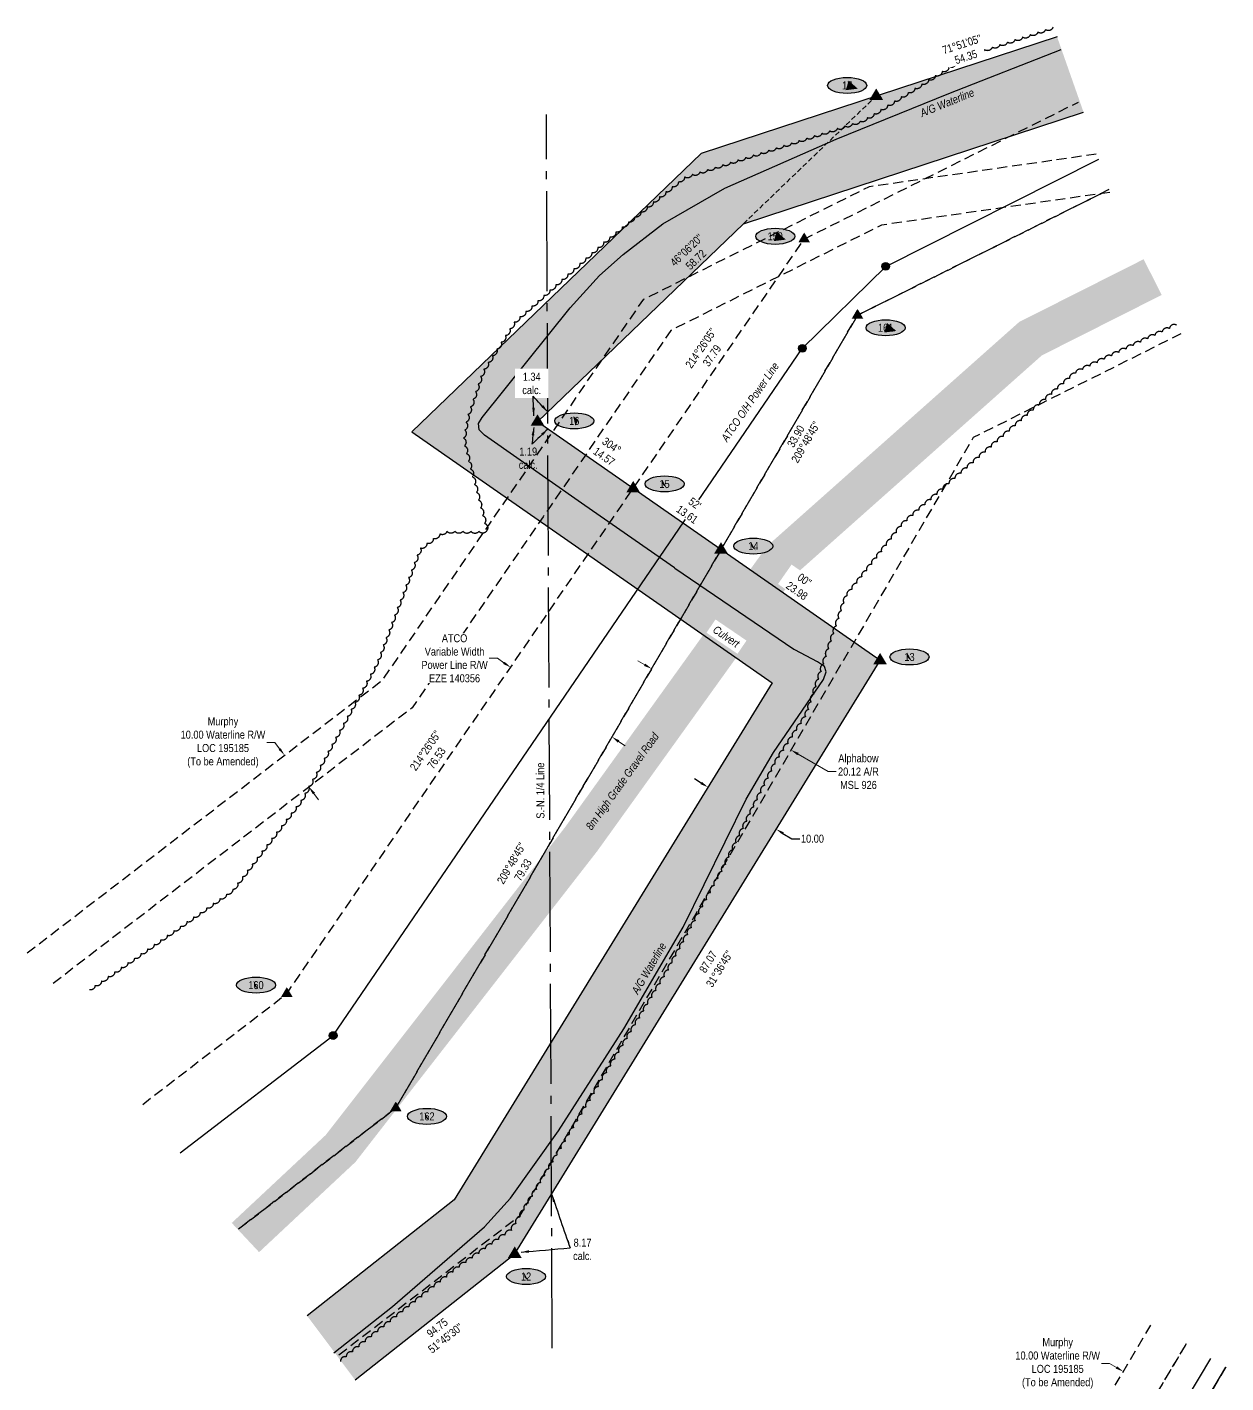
# Model space of a CAD drawing. Extents: x 519217 to 529401, y 6048073 to 6055420.
# Drawn here: x 519217 to 520714, y 6049827 to 6051520 of the extents above; entities that cross this region are included whole.
import ezdxf
from ezdxf.enums import TextEntityAlignment as Align

# ---------------------------------------------------------------- set-up
doc = ezdxf.new("R2010")
doc.units = 0
doc.header["$LTSCALE"] = 5
doc.header["$PDSIZE"] = 0.5
for name, pattern in [('0', [1, 1, 0]), ('foc-ACCESSROAD', [3.75, 2.5, -1.25]), ('foc-FLOWLINE', [3.75, 2.5, -1.25]), ('foc-QUARTERLINE', [33, 25, -3, 2, -3]), ('foc-TIELINE', [1.875, 1.25, -0.625]), ('POWERLINE5', [7.8, 2.4, -0.6, 0.6, -0.6, 0.6, -0.6, 2.4])]:
    doc.linetypes.add(name, pattern=pattern)
doc.layers.get('Defpoints').update_dxf_attribs({"color": 9})
for name, color, linetype, lineweight in [('AS-GENERAL', 48, 'Continuous', 18), ('C-RW-T', 13, 'Continuous', 9), ('F-EZE-T', 190, 'Continuous', 9), ('F-WS-T', 190, 'Continuous', 9), ('T-TEXT', 48, 'Continuous', 18)]:
    doc.layers.add(name, color=color, linetype=linetype, lineweight=lineweight)
for name, color, linetype in [('AS-PIPE-AG', 44, 'Continuous'), ('AS-PIPE-UG-T', 44, 'Continuous'), ('AS-POWER', 104, 'foc-POWER'), ('AS-POWER-EXISTING', 72, 'POWERLINE5'), ('AS-POWER-T', 104, 'Continuous'), ('AS-ROADS', 254, 'Continuous'), ('C-AR', 13, 'foc-ACCESSROAD'), ('C-RW', 13, 'Continuous'), ('F-EZE', 190, 'foc-FLOWLINE'), ('F-WS', 190, 'foc-ACCESSROAD'), ('L-BD', 7, 'Continuous'), ('L-BD1', 253, 'Continuous'), ('L-MON', 1, 'Continuous'), ('L-SECQ', 8, 'foc-QUARTERLINE'), ('L-TIE', 7, 'foc-TIELINE'), ('P-ELEVATION', 7, 'Continuous'), ('P-PROPOSED', 10, 'Continuous'), ('P-PROPOSED-H', 21, 'Continuous'), ('P-STATION', 7, 'Continuous'), ('P-TXT', 4, 'Continuous'), ('T-BUSH', 110, '0')]:
    doc.layers.add(name, color=color, linetype=linetype)
doc.styles.add('80', font='ARIALN.TTF', dxfattribs={"height": 10})
doc.styles.add('80CG', font='ARIALN.TTF', dxfattribs={"height": 10})
doc.styles.add('80L', font='ARIALN.TTF', dxfattribs={"height": 10})
doc.styles.add('foc-LtypeFont', font='ARIALN.TTF', dxfattribs={"height": 7.35})
doc.linetypes.add('foc-POWER', pattern='A,6,-1,["P",foc-LtypeFont,S=0.2,R=0,X=-0.625,Y=-0.75],-1.24,4', length=12.24)
doc.dimstyles.new('Compass 5 000', dxfattribs={"dimscale": 5, "dimtxt": 9, "dimasz": 2, "dimexe": 0.2, "dimexo": 0.0625, "dimgap": 0.5, "dimtad": 0, "dimtih": 1, "dimtoh": 1, "dimzin": 0, "dimdsep": 46, "dimtxsty": '80CG', "dimcen": 0.1, "dimse1": 1, "dimse2": 1, "dimclrd": 256, "dimclrt": 256, "dimaunit": 1, "dimadec": 4, "dimazin": 0, "dimtfac": 0.06, "dimtofl": 0, "dimtmove": 0, "dimatfit": 1, "dimfxl": 0.2, "dimtolj": 1, "dimtzin": 0, "dimlwd": -1, "dimarcsym": 0})

# ---------------------------------------------------------------- blocks, each defined once
blk = doc.blocks.new('POWERPOLE')
h = blk.add_hatch(color=255)
edge = h.paths.add_edge_path()
edge.add_arc((0, 0), 0.96, 0, 360)
at = {"linetype": 'Continuous'}
for p, q in [((0.68, -0.68), (-0.68, 0.68)), ((-0.68, -0.68), (0.68, 0.68))]:
    blk.add_line(p, q, dxfattribs=at)
blk.add_circle((0, 0), 0.96, dxfattribs=at)
blk = doc.blocks.new('*U594')
at = {"layer": 'P-ELEVATION'}
h = blk.add_hatch(color=111, dxfattribs=at)
h.dxf.hatch_style = 1
edge = h.paths.add_edge_path()
edge.add_ellipse((0, 0), major_axis=(-24.4, 0), ratio=0.410256, start_angle=0, end_angle=360)
at = {"layer": 'P-ELEVATION', "color": 7, "flags": 128}
blk.add_lwpolyline([(0, 0, 12.5, 0, 0), (-2, -1.1, 0, 0, 0)], format="xyseb", dxfattribs=at)
at = {"layer": 'P-ELEVATION', "color": 7}
blk.add_ellipse((0, 0), major_axis=(-24.4, 0), ratio=0.410256, dxfattribs=at)
at = {"layer": 'P-ELEVATION', "style": '80'}
blk.add_attdef('ELEVATION', text='', height=10, dxfattribs=at).set_placement((0, 0), align=Align.MIDDLE_CENTER)
blk = doc.blocks.new('*U690')
at = {"layer": 'P-ELEVATION'}
h = blk.add_hatch(color=111, dxfattribs=at)
h.dxf.hatch_style = 1
edge = h.paths.add_edge_path()
edge.add_ellipse((0, 0), major_axis=(-24.4, 0), ratio=0.410256, start_angle=0, end_angle=360)
at = {"layer": 'P-ELEVATION', "color": 7, "flags": 128}
blk.add_lwpolyline([(0, 0, 12.5, 0, 0), (13.3, -4.1, 0, 0, 0)], format="xyseb", dxfattribs=at)
at = {"layer": 'P-ELEVATION', "color": 7}
blk.add_ellipse((0, 0), major_axis=(-24.4, 0), ratio=0.410256, dxfattribs=at)
at = {"layer": 'P-ELEVATION', "style": '80'}
blk.add_attdef('ELEVATION', text='', height=10, dxfattribs=at).set_placement((0, 0), align=Align.MIDDLE_CENTER)
blk = doc.blocks.new('*U691')
at = {"layer": 'P-ELEVATION'}
h = blk.add_hatch(color=111, dxfattribs=at)
h.dxf.hatch_style = 1
edge = h.paths.add_edge_path()
edge.add_ellipse((0, 0), major_axis=(-24.4, 0), ratio=0.410256, start_angle=0, end_angle=360)
at = {"layer": 'P-ELEVATION', "color": 7, "flags": 128}
blk.add_lwpolyline([(0, 0, 12.5, 0, 0), (5.3, 1.2, 0, 0, 0)], format="xyseb", dxfattribs=at)
at = {"layer": 'P-ELEVATION', "color": 7}
blk.add_ellipse((0, 0), major_axis=(-24.4, 0), ratio=0.410256, dxfattribs=at)
at = {"layer": 'P-ELEVATION', "style": '80'}
blk.add_attdef('ELEVATION', text='', height=10, dxfattribs=at).set_placement((0, 0), align=Align.MIDDLE_CENTER)
blk = doc.blocks.new('TRIA')
blk.add_hatch(color=255).paths.add_polyline_path([(-0.04, 1.52), (-1.47, -0.87), (1.39, -0.87)])
blk = doc.blocks.new('Hybrid_EC')
at = {"color": 251}
for points in [[(-1.3, -0.74), (0, 1.42), (1.3, -0.74)], [(0.47, -0.26), (0, 0.53), (-0.47, -0.26)]]:
    blk.add_lwpolyline(points, close=True, dxfattribs=at)
at = {"layer": 'Defpoints'}
blk.add_circle((0, 0), 0.05, dxfattribs=at)
at = {"xscale": 1.2, "yscale": 1.2, "zscale": 1.2}
blk.add_blockref('TRIA', (0.05, 0.06), dxfattribs=at)
blk = doc.blocks.new('Hybrid_Point')
h = blk.add_hatch(color=4)
h.dxf.hatch_style = 1
h.paths.add_polyline_path([(-0.29, -0.15), (0, 0.33), (0.29, -0.15)])
at = {"color": 4}
for points in [[(-1.08, -0.6), (0, 1.2), (1.08, -0.6)], [(-0.29, -0.15), (0, 0.33), (0.29, -0.15)]]:
    blk.add_lwpolyline(points, close=True, dxfattribs=at)
blk.add_blockref('TRIA', (0.04, 0.07))
blk = doc.blocks.new('*D692')
at = {"layer": 'Defpoints', "color": 0, "transparency": 16777216}
for p in [(519820.3, 6050719.6), (519820.6, 6050720.1), (519946.9, 6050632.8)]:
    blk.add_point(p, dxfattribs=at)
at = {"layer": 'F-EZE-T', "transparency": 16777216}
for p, q in [((519804.1, 6050731.4), (519794.1, 6050731.4)), ((519812.3, 6050725.8), (519804.1, 6050731.4)), ((519955.5, 6050627.6), (519963.7, 6050622))]:
    blk.add_line(p, q, dxfattribs=at)
for points in [[(519813.3, 6050727.1), (519811.4, 6050724.4), (519820.6, 6050720.1)], [(519956.4, 6050629), (519954.6, 6050626.2), (519947.2, 6050633.3)]]:
    blk.add_solid(points, dxfattribs=at)
at = {"layer": 'F-EZE-T', "transparency": 16777216, "insert": (519750.7, 6050731.4), "char_height": 10, "attachment_point": 5, "style": '80CG', "bg_fill": 3, "box_fill_scale": 1.1, "bg_fill_color": 256, "bg_fill_true_color": 13158600, "bg_fill_transparency": 0}
blk.add_mtext('\\A1;ATCO\\PVariable Width \\PPower Line R/W\\PEZE 140356', dxfattribs=at)
blk = doc.blocks.new('*D693')
at = {"layer": 'Defpoints', "color": 0, "transparency": 16777216}
for p in [(519996.9, 6050718.7), (520170.9, 6050616.9), (520171.1, 6050617.2)]:
    blk.add_point(p, dxfattribs=at)
at = {"layer": 'F-WS-T', "transparency": 16777216}
for p, q in [((519988.1, 6050723.4), (519979.5, 6050728.4)), ((520179.6, 6050611.8), (520217.3, 6050589.9)), ((520217.3, 6050589.9), (520227.3, 6050589.9))]:
    blk.add_line(p, q, dxfattribs=at)
for points in [[(519988.9, 6050724.8), (519987.3, 6050721.9), (519996.7, 6050718.4)], [(520180.4, 6050613.3), (520178.7, 6050610.4), (520170.9, 6050616.9)]]:
    blk.add_solid(points, dxfattribs=at)
at = {"layer": 'F-WS-T', "transparency": 16777216, "insert": (520255, 6050589.9), "char_height": 10, "attachment_point": 5, "style": '80CG'}
blk.add_mtext('\\A1;Alphabow\\P20.12 A/R\\PMSL 926', dxfattribs=at)
blk = doc.blocks.new('*D694')
at = {"layer": 'Defpoints', "color": 0, "transparency": 16777216}
for p in [(520066.8, 6050569.8), (520151.9, 6050517.4), (520152.3, 6050518)]:
    blk.add_point(p, dxfattribs=at)
at = {"layer": 'P-TXT', "transparency": 16777216}
for p, q in [((520058.7, 6050575.7), (520050.2, 6050580.9)), ((520160.8, 6050512.8), (520171.7, 6050506.1)), ((520171.7, 6050506.1), (520181.7, 6050506.1))]:
    blk.add_line(p, q, dxfattribs=at)
for points in [[(520059.6, 6050577.1), (520057.8, 6050574.2), (520067.2, 6050570.4)], [(520161.7, 6050514.2), (520160, 6050511.4), (520152.3, 6050518)]]:
    blk.add_solid(points, dxfattribs=at)
at = {"layer": 'P-TXT', "transparency": 16777216, "insert": (520197.6, 6050506.1), "char_height": 10, "attachment_point": 5, "style": '80CG'}
blk.add_mtext('\\A1;10.00', dxfattribs=at)
blk = doc.blocks.new('*D743')
at = {"layer": 'C-RW-T', "transparency": 16777216}
for p, q in [((520568.5, 6049850.9), (520558.5, 6049850.9)), ((520577.1, 6049845.8), (520568.5, 6049850.9)), ((520637.3, 6049810.1), (520645.9, 6049805))]:
    blk.add_line(p, q, dxfattribs=at)
for points in [[(520578, 6049847.3), (520576.3, 6049844.4), (520585.7, 6049840.7)], [(520638.2, 6049811.6), (520636.5, 6049808.7), (520628.7, 6049815.2)]]:
    blk.add_solid(points, dxfattribs=at)
at = {"layer": 'Defpoints', "color": 0, "transparency": 16777216}
for p in [(520585.7, 6049840.7), (520588.6, 6049845.7), (520631.7, 6049820.2)]:
    blk.add_point(p, dxfattribs=at)
at = {"layer": 'C-RW-T', "transparency": 16777216, "insert": (520503.8, 6049850.9), "char_height": 10, "attachment_point": 5, "style": '80CG'}
blk.add_mtext('\\A1;Murphy\\P10.00 Waterline R/W\\PLOC 195185 \\P(To be Amended)', dxfattribs=at)
blk = doc.blocks.new('*D758')
at = {"layer": 'C-RW-T', "transparency": 16777216}
for p, q in [((519526.2, 6050626.2), (519516.2, 6050626.2)), ((519532.3, 6050618.3), (519526.2, 6050626.2)), ((519574.9, 6050562.8), (519581, 6050554.8))]:
    blk.add_line(p, q, dxfattribs=at)
for points in [[(519533.6, 6050619.3), (519531, 6050617.3), (519538.4, 6050610.3)], [(519576.3, 6050563.8), (519573.6, 6050561.7), (519568.9, 6050570.7)]]:
    blk.add_solid(points, dxfattribs=at)
at = {"layer": 'Defpoints', "color": 0, "transparency": 16777216}
for p in [(519538.4, 6050610.3), (519514.6, 6050592.1), (519545.1, 6050552.4)]:
    blk.add_point(p, dxfattribs=at)
at = {"layer": 'C-RW-T', "transparency": 16777216, "insert": (519461.5, 6050626.2), "char_height": 10, "attachment_point": 5, "style": '80CG'}
blk.add_mtext('\\A1;Murphy\\P10.00 Waterline R/W\\PLOC 195185 \\P(To be Amended)', dxfattribs=at)

msp = doc.modelspace()

# ---------------------------------------------------------------- hatches: boundary and pattern name
at = {"layer": 'P-PROPOSED-H'}
h = msp.add_hatch(color=256, dxfattribs=at)
h.dxf.hatch_style = 1
h.paths.add_polyline_path([(519626.422, 6049830.412), (519825.828, 6049987.566), (520281.999, 6050728.704), (519854.253, 6051026.73), (520111.399, 6051274.134), (520536.115, 6051413.354), (520502.997, 6051507.679), (520058.561, 6051361.996), (519697.209, 6051014.332), (520147.386, 6050700.678), (519750.017, 6050055.076), (519566.479, 6049910.428)])

# ---------------------------------------------------------------- linework, layer by layer
at = {"layer": 'AS-GENERAL', "const_width": 9.995, "flags": 128}
msp.add_lwpolyline([(520025.922, 6050843.641), (520174.172, 6050742.631)], dxfattribs=at)
at = {"layer": 'AS-PIPE-AG', "flags": 128}
msp.add_lwpolyline([(519599.993, 6049864.153), (519673.262, 6049921.791), (519787.922, 6050021.321), (519820.622, 6050057.151), (519880.332, 6050141.151), (519962.202, 6050268.861), (520036.232, 6050395.791), (520114.982, 6050555.401), (520148.972, 6050613.731), (520211.492, 6050705.101), (520214.692, 6050714.691), (520212.482, 6050721.161), (520203.692, 6050726.851), (520175.382, 6050742.161), (520174.172, 6050742.631), (520025.922, 6050843.641), (520025.142, 6050844.301), (519913.452, 6050922.451), (519788.022, 6051009.941), (519781.342, 6051016.621), (519780.612, 6051024.561), (519785.122, 6051032.251), (519895.232, 6051169.311), (519931.862, 6051209.471), (519961.112, 6051235.891), (520010.692, 6051273.801), (520088.042, 6051318.561), (520227.152, 6051379.561), (520367.872, 6051436.641), (520508.246, 6051491.666)], dxfattribs=at)
at = {"layer": 'AS-POWER', "flags": 128}
for points in [[(519407.955, 6050113.794), (519599.102, 6050260.361), (520184.942, 6051118.371), (520289.022, 6051220.851), (520555.289, 6051354.862)], [(520203.603, 6048409.224), (520308.453, 6048693.249), (520441.053, 6049123.889), (520576.388, 6049515.414), (520593.768, 6049620.609), (520605.303, 6049706.449), (520695.062, 6049857.149)]]:
    msp.add_lwpolyline(points, dxfattribs=at)
at = {"layer": 'AS-ROADS', "const_width": 50, "flags": 128}
msp.add_lwpolyline([(519489.528, 6050008.068), (519608.342, 6050119.221), (519909.152, 6050506.091), (520159.602, 6050854.701), (520469.862, 6051130.561), (520622.383, 6051207.47)], dxfattribs=at)
at = {"layer": 'C-AR', "flags": 128}
for points in [[(519216.954, 6050363.419), (519660.959, 6050704.516), (519860.831, 6050996.062), (519986.822, 6051179.838), (520268.718, 6051320.72), (520552.604, 6051361.478)], [(520568.951, 6051313.299), (520283.838, 6051272.363), (520020.755, 6051140.888), (519861.253, 6050908.226), (519697.722, 6050669.692), (519247.421, 6050323.76)], [(520400.2, 6049735.807), (520523.773, 6049736.289), (520621.376, 6049900.852)], [(520664.391, 6049875.34), (520582.054, 6049736.517), (520571.047, 6049717.957), (520552.324, 6049686.388), (520400.394, 6049685.797)]]:
    msp.add_lwpolyline(points, dxfattribs=at)
at = {"layer": 'C-RW', "flags": 128}
msp.add_lwpolyline([(520400.394, 6049685.795), (520565.05, 6049686.434), (520619.302, 6049686.646), (520713.815, 6049846.026)], dxfattribs=at)
at = {"layer": 'F-EZE', "flags": 128}
for points in [[(519361.306, 6050174.401), (519541.22, 6050312.615), (519868.283, 6050789.683), (520187.287, 6051255.008), (520529.725, 6051426.141)], [(520567.805, 6051316.679), (520253.824, 6051159.763), (519869.674, 6050500.165), (519677.255, 6050169.758), (519481.091, 6050018.773)], [(520713.815, 6049846.026), (520626.172, 6049698.23), (520614.742, 6049636.57), (520592.815, 6049636.483), (520559.181, 6049636.351), (520556.569, 6049636.343), (520565.234, 6049686.338), (520571.047, 6049717.957), (520664.391, 6049875.34)]]:
    msp.add_lwpolyline(points, dxfattribs=at)
at = {"layer": 'F-WS', "flags": 128}
for points in [[(519481.091, 6050018.773), (519677.255, 6050169.758), (519869.674, 6050500.165), (520253.824, 6051159.763), (520567.805, 6051316.679)], [(520657.751, 6051136.702), (520398.228, 6051007.034), (519871.585, 6050103.043), (519831.904, 6050034.924), (519603.679, 6049859.269)]]:
    msp.add_lwpolyline(points, dxfattribs=at)
at = {"layer": 'L-SECQ', "flags": 128}
msp.add_lwpolyline([(519872.708, 6049869.849), (519865.301, 6051410.577)], dxfattribs=at)
at = {"layer": 'L-TIE'}
msp.add_line((520111.399, 6051274.134), (520277.184, 6051433.645), dxfattribs=at)
at = {"layer": 'P-PROPOSED', "flags": 128}
for points in [[(520502.997, 6051507.679), (520058.561, 6051361.996), (520058.561, 6051361.996), (519697.209, 6051014.332), (520147.386, 6050700.678), (519750.017, 6050055.076), (519566.479, 6049910.428)], [(519626.422, 6049830.412), (519825.828, 6049987.566), (520281.999, 6050728.704), (519854.253, 6051026.73), (520111.399, 6051274.134), (520111.399, 6051274.134), (520536.115, 6051413.354)]]:
    msp.add_lwpolyline(points, dxfattribs=at)
at = {"layer": 'T-BUSH', "flags": 128}
for points in [[(520497.979, 6051519.67, -0.52056705), (520488.488, 6051516.536, -0.52056705), (520478.998, 6051513.402, -0.52056705), (520469.507, 6051510.268, -0.52056705), (520460.016, 6051507.134, -0.52056705), (520450.525, 6051504, -0.52056705), (520441.034, 6051500.867, -0.52056705), (520431.543, 6051497.733, -0.52056705), (520422.052, 6051494.599, -0.52056705), (520412.562, 6051491.465, -0.52056705), (520403.071, 6051488.331, -0.52056705), (520393.58, 6051485.197, -0.52056705), (520385.024, 6051480.061, -0.52056705), (520376.528, 6051474.796, -0.52056705), (520368.032, 6051469.531, -0.52056705), (520359.536, 6051464.267, -0.52056705), (520351.041, 6051459.002, -0.52056705), (520342.545, 6051453.737, -0.52056705), (520334.049, 6051448.472, -0.52056705), (520325.553, 6051443.207, -0.52056705), (520317.057, 6051437.942, -0.52056705), (520308.561, 6051432.678, -0.52056705), (520300.066, 6051427.413, -0.52056705), (520291.57, 6051422.148, -0.52056705), (520283.074, 6051416.883, -0.52056705), (520274.578, 6051411.618, -0.52056705), (520266.082, 6051406.353, -0.52056705), (520257.084, 6051402.182, -0.52056705), (520247.557, 6051399.158, -0.52056705), (520238.031, 6051396.134, -0.52056705), (520228.504, 6051393.111, -0.52056705), (520218.978, 6051390.087, -0.52056705), (520209.451, 6051387.063, -0.52056705), (520199.925, 6051384.04, -0.52056705), (520190.398, 6051381.016, -0.52056705), (520180.871, 6051377.992, -0.52056705), (520171.345, 6051374.969, -0.52056705), (520161.818, 6051371.945, -0.52056705), (520152.292, 6051368.921, -0.52056705), (520142.765, 6051365.898, -0.52056705), (520133.239, 6051362.874, -0.52056705), (520123.712, 6051359.85, -0.52056705), (520114.186, 6051356.827, -0.52056705), (520104.659, 6051353.803, -0.52056705), (520095.133, 6051350.779, -0.52056705), (520085.606, 6051347.756, -0.52056705), (520076.079, 6051344.732, -0.52056705), (520066.553, 6051341.708, -0.52056705), (520057.026, 6051338.685, -0.52056705), (520047.5, 6051335.661, -0.52056705), (520037.973, 6051332.637, -0.52056705), (520030.113, 6051326.509, -0.52056705), (520022.326, 6051320.243, -0.52056705), (520014.538, 6051313.977, -0.52056705), (520006.751, 6051307.712, -0.52056705), (519998.964, 6051301.446, -0.52056705), (519991.177, 6051295.18, -0.52056705), (519983.39, 6051288.915, -0.52056705), (519975.603, 6051282.649, -0.52056705), (519967.816, 6051276.383, -0.52056705), (519960.029, 6051270.118, -0.52056705), (519952.242, 6051263.852, -0.52056705), (519944.455, 6051257.586, -0.52056705), (519936.864, 6051251.088, -0.52056705), (519929.396, 6051244.446, -0.52056705), (519921.928, 6051237.803, -0.52056705), (519914.46, 6051231.16, -0.52056705), (519906.992, 6051224.518, -0.52056705), (519899.524, 6051217.875, -0.52056705), (519892.055, 6051211.232, -0.52056705), (519884.587, 6051204.59, -0.52056705), (519877.119, 6051197.947, -0.52056705), (519869.651, 6051191.304, -0.52056705), (519862.183, 6051184.661, -0.52056705), (519854.715, 6051178.019, -0.52056705), (519847.247, 6051171.376, -0.52056705), (519839.779, 6051164.733, -0.52056705), (519832.311, 6051158.091, -0.52056705), (519825.017, 6051151.299, -0.52056705), (519819.616, 6051142.889, -0.52056705), (519814.214, 6051134.48, -0.52056705), (519808.813, 6051126.07, -0.52056705), (519803.412, 6051117.66, -0.52056705), (519798.011, 6051109.25, -0.52056705), (519792.609, 6051100.841, -0.52056705), (519787.208, 6051092.431, -0.52056705), (519783.221, 6051083.344, -0.52056705), (519780.053, 6051073.864, -0.52056705), (519776.885, 6051064.385, -0.52056705), (519773.717, 6051054.905, -0.52056705), (519770.548, 6051045.426, -0.52056705), (519767.38, 6051035.946, -0.52056705), (519765.108, 6051026.245, -0.52056705), (519763.481, 6051016.383, -0.52056705), (519761.855, 6051006.521, -0.52056705), (519762.983, 6050996.785, -0.52056705), (519765.496, 6050987.111, -0.52056705), (519768.008, 6050977.437, -0.52056705), (519770.521, 6050967.763, -0.52056705), (519773.034, 6050958.089, -0.52056705), (519775.547, 6050948.416, -0.52056705), (519778.06, 6050938.742, -0.52056705), (519780.572, 6050929.068, -0.52056705), (519783.085, 6050919.394, -0.52056705), (519785.598, 6050909.72, -0.52056705), (519788.111, 6050900.046, -0.52056705), (519790.624, 6050890.372, -0.52056705), (519781.12, 6050890.025, -0.52056705), (519771.125, 6050890.058, -0.52056705), (519761.13, 6050890.092, -0.52056705), (519751.135, 6050890.125, -0.52056705), (519741.141, 6050890.158, -0.52056705), (519732.254, 6050886.815, -0.52056705), (519724.221, 6050880.867, -0.52056705), (519716.189, 6050874.919, -0.52056705), (519708.157, 6050868.971, -0.52056705), (519703.849, 6050860.21, -0.52056705), (519700.326, 6050850.857, -0.52056705), (519696.804, 6050841.503, -0.52056705), (519693.281, 6050832.15, -0.52056705), (519689.759, 6050822.796, -0.52056705), (519686.236, 6050813.443, -0.52056705), (519682.714, 6050804.089, -0.52056705), (519679.191, 6050794.736, -0.52056705), (519675.668, 6050785.382, -0.52056705), (519672.146, 6050776.028, -0.52056705), (519668.623, 6050766.675, -0.52056705), (519665.101, 6050757.321, -0.52056705), (519661.578, 6050747.968, -0.52056705), (519658.056, 6050738.614, -0.52056705), (519654.533, 6050729.261, -0.52056705), (519650.397, 6050720.19, -0.52056705), (519645.574, 6050711.435, -0.52056705), (519640.752, 6050702.681, -0.52056705), (519635.929, 6050693.927, -0.52056705), (519631.106, 6050685.172, -0.52056705), (519626.283, 6050676.418, -0.52056705), (519621.46, 6050667.664, -0.52056705), (519616.638, 6050658.909, -0.52056705), (519611.815, 6050650.155, -0.52056705), (519606.992, 6050641.401, -0.52056705), (519602.169, 6050632.647, -0.52056705), (519597.346, 6050623.892, -0.52056705), (519592.523, 6050615.138, -0.52056705), (519587.701, 6050606.384, -0.52056705), (519582.878, 6050597.629, -0.52056705), (519578.055, 6050588.875, -0.52056705), (519573.232, 6050580.121, -0.52056705), (519568.409, 6050571.366, -0.52056705), (519563.587, 6050562.612, -0.52056705), (519558.701, 6050553.898, -0.52056705), (519552.628, 6050545.96, -0.52056705), (519546.555, 6050538.022, -0.52056705), (519540.481, 6050530.084, -0.52056705), (519534.408, 6050522.146, -0.52056705), (519528.334, 6050514.209, -0.52056705), (519522.261, 6050506.271, -0.52056705), (519516.188, 6050498.333, -0.52056705), (519510.114, 6050490.395, -0.52056705), (519504.041, 6050482.457, -0.52056705), (519497.967, 6050474.519, -0.52056705), (519491.894, 6050466.581, -0.52056705), (519485.821, 6050458.643, -0.52056705), (519479.747, 6050450.705, -0.52056705), (519473.674, 6050442.767, -0.52056705), (519465.814, 6050436.698, -0.52056705), (519457.607, 6050430.993, -0.52056705), (519449.401, 6050425.288, -0.52056705), (519441.194, 6050419.583, -0.52056705), (519432.987, 6050413.878, -0.52056705), (519424.781, 6050408.173, -0.52056705), (519416.574, 6050402.468, -0.52056705), (519408.367, 6050396.763, -0.52056705), (519400.161, 6050391.058, -0.52056705), (519391.954, 6050385.353, -0.52056705), (519383.747, 6050379.648, -0.52056705), (519375.54, 6050373.943, -0.52056705), (519367.334, 6050368.238, -0.52056705), (519359.127, 6050362.533, -0.52056705), (519350.92, 6050356.828, -0.52056705), (519342.714, 6050351.123, -0.52056705), (519334.507, 6050345.418, -0.52056705), (519326.3, 6050339.713, -0.52056705), (519318.093, 6050334.008, -0.52056705), (519309.887, 6050328.303, -0.52056705), (519301.68, 6050322.598, -0.52056705), (519294.711, 6050317.753, -0.52056705)], [(520652.287, 6051147.482, 0.52056705), (520643.246, 6051143.219, 0.52056705), (520634.206, 6051138.957, 0.52056705), (520625.166, 6051134.694, 0.52056705), (520616.125, 6051130.431, 0.52056705), (520607.085, 6051126.169, 0.52056705), (520598.045, 6051121.906, 0.52056705), (520589.004, 6051117.644, 0.52056705), (520579.964, 6051113.381, 0.52056705), (520570.923, 6051109.118, 0.52056705), (520561.883, 6051104.856, 0.52056705), (520552.843, 6051100.593, 0.52056705), (520543.802, 6051096.331, 0.52056705), (520534.762, 6051092.068, 0.52056705), (520526.043, 6051087.315, 0.52056705), (520518.517, 6051080.737, 0.52056705), (520510.992, 6051074.16, 0.52056705), (520503.466, 6051067.583, 0.52056705), (520495.94, 6051061.005, 0.52056705), (520488.415, 6051054.428, 0.52056705), (520480.889, 6051047.85, 0.52056705), (520473.363, 6051041.273, 0.52056705), (520465.838, 6051034.696, 0.52056705), (520458.312, 6051028.118, 0.52056705), (520450.786, 6051021.541, 0.52056705), (520443.261, 6051014.963, 0.52056705), (520435.735, 6051008.386, 0.52056705), (520428.209, 6051001.809, 0.52056705), (520420.684, 6050995.231, 0.52056705), (520413.158, 6050988.654, 0.52056705), (520405.633, 6050982.076, 0.52056705), (520398.107, 6050975.499, 0.52056705), (520390.581, 6050968.921, 0.52056705), (520383.056, 6050962.344, 0.52056705), (520375.53, 6050955.767, 0.52056705), (520368.004, 6050949.189, 0.52056705), (520360.479, 6050942.612, 0.52056705), (520352.953, 6050936.034, 0.52056705), (520345.427, 6050929.457, 0.52056705), (520337.902, 6050922.88, 0.52056705), (520330.376, 6050916.302, 0.52056705), (520322.85, 6050909.725, 0.52056705), (520315.325, 6050903.147, 0.52056705), (520308.377, 6050896.023, 0.52056705), (520302.225, 6050888.146, 0.52056705), (520296.073, 6050880.269, 0.52056705), (520289.921, 6050872.392, 0.52056705), (520283.769, 6050864.514, 0.52056705), (520277.617, 6050856.637, 0.52056705), (520271.465, 6050848.76, 0.52056705), (520265.313, 6050840.883, 0.52056705), (520259.161, 6050833.005, 0.52056705), (520253.01, 6050825.128, 0.52056705), (520246.858, 6050817.251, 0.52056705), (520240.706, 6050809.373, 0.52056705), (520236.976, 6050800.197, 0.52056705), (520233.816, 6050790.715, 0.52056705), (520230.657, 6050781.232, 0.52056705), (520227.497, 6050771.75, 0.52056705), (520224.337, 6050762.268, 0.52056705), (520221.178, 6050752.785, 0.52056705), (520218.018, 6050743.303, 0.52056705), (520214.858, 6050733.821, 0.52056705), (520211.698, 6050724.339, 0.52056705), (520208.539, 6050714.856, 0.52056705), (520205.379, 6050705.374, 0.52056705), (520202.219, 6050695.892, 0.52056705), (520199.06, 6050686.409, 0.52056705), (520195.9, 6050676.927, 0.52056705), (520192.74, 6050667.445, 0.52056705), (520188.982, 6050658.253, 0.52056705), (520183.497, 6050649.897, 0.52056705), (520178.011, 6050641.542, 0.52056705), (520172.526, 6050633.187, 0.52056705), (520167.04, 6050624.832, 0.52056705), (520161.555, 6050616.477, 0.52056705), (520156.07, 6050608.122, 0.52056705), (520151.07, 6050599.488, 0.52056705), (520146.636, 6050590.531, 0.52056705), (520142.203, 6050581.573, 0.52056705), (520137.769, 6050572.615, 0.52056705), (520133.335, 6050563.658, 0.52056705), (520128.902, 6050554.7, 0.52056705), (520124.468, 6050545.742, 0.52056705), (520120.034, 6050536.785, 0.52056705), (520115.6, 6050527.827, 0.52056705), (520111.167, 6050518.869, 0.52056705), (520106.733, 6050509.912, 0.52056705), (520102.299, 6050500.954, 0.52056705), (520097.866, 6050491.996, 0.52056705), (520093.432, 6050483.039, 0.52056705), (520088.998, 6050474.081, 0.52056705), (520084.467, 6050465.174, 0.52056705), (520079.697, 6050456.391, 0.52056705), (520074.927, 6050447.607, 0.52056705), (520070.158, 6050438.824, 0.52056705), (520065.388, 6050430.04, 0.52056705), (520060.619, 6050421.257, 0.52056705), (520055.849, 6050412.474, 0.52056705), (520051.079, 6050403.69, 0.52056705), (520046.31, 6050394.907, 0.52056705), (520041.54, 6050386.123, 0.52056705), (520036.771, 6050377.34, 0.52056705), (520032.001, 6050368.557, 0.52056705), (520027.231, 6050359.773, 0.52056705), (520022.462, 6050350.99, 0.52056705), (520017.692, 6050342.206, 0.52056705), (520012.568, 6050333.625, 0.52056705), (520007.42, 6050325.058, 0.52056705), (520002.272, 6050316.492, 0.52056705), (519997.123, 6050307.925, 0.52056705), (519991.975, 6050299.358, 0.52056705), (519986.827, 6050290.791, 0.52056705), (519981.678, 6050282.224, 0.52056705), (519976.53, 6050273.657, 0.52056705), (519971.382, 6050265.09, 0.52056705), (519966.233, 6050256.523, 0.52056705), (519961.085, 6050247.956, 0.52056705), (519955.937, 6050239.389, 0.52056705), (519950.788, 6050230.822, 0.52056705), (519945.64, 6050222.255, 0.52056705), (519940.492, 6050213.688, 0.52056705), (519935.343, 6050205.121, 0.52056705), (519930.195, 6050196.554, 0.52056705), (519925.047, 6050187.988, 0.52056705), (519919.899, 6050179.421, 0.52056705), (519914.75, 6050170.854, 0.52056705), (519909.602, 6050162.287, 0.52056705), (519904.454, 6050153.72, 0.52056705), (519899.305, 6050145.153, 0.52056705), (519894.157, 6050136.586, 0.52056705), (519889.009, 6050128.019, 0.52056705), (519883.86, 6050119.452, 0.52056705), (519878.712, 6050110.885, 0.52056705), (519873.564, 6050102.318, 0.52056705), (519868.415, 6050093.751, 0.52056705), (519863.267, 6050085.184, 0.52056705), (519858.119, 6050076.617, 0.52056705), (519852.97, 6050068.05, 0.52056705), (519847.822, 6050059.483, 0.52056705), (519842.674, 6050050.917, 0.52056705), (519837.525, 6050042.35, 0.52056705), (519832.377, 6050033.783, 0.52056705), (519827.229, 6050025.216, 0.52056705), (519821.736, 6050016.969, 0.52056705), (519813.564, 6050011.215, 0.52056705), (519805.392, 6050005.46, 0.52056705), (519797.22, 6049999.706, 0.52056705), (519789.047, 6049993.952, 0.52056705), (519780.875, 6049988.197, 0.52056705), (519772.703, 6049982.443, 0.52056705), (519764.531, 6049976.689, 0.52056705), (519756.358, 6049970.934, 0.52056705), (519748.382, 6049964.918, 0.52056705), (519740.563, 6049958.693, 0.52056705), (519732.744, 6049952.467, 0.52056705), (519724.925, 6049946.241, 0.52056705), (519717.106, 6049940.016, 0.52056705), (519709.286, 6049933.79, 0.52056705), (519701.467, 6049927.565, 0.52056705), (519693.648, 6049921.339, 0.52056705), (519685.829, 6049915.114, 0.52056705), (519678.009, 6049908.888, 0.52056705), (519670.19, 6049902.663, 0.52056705), (519662.371, 6049896.437, 0.52056705), (519654.552, 6049890.212, 0.52056705), (519646.733, 6049883.986, 0.52056705), (519638.913, 6049877.761, 0.52056705), (519631.094, 6049871.535, 0.52056705), (519623.275, 6049865.309, 0.52056705), (519615.456, 6049859.084, 0.52056705), (519608.321, 6049853.404, 0.52056705)]]:
    msp.add_lwpolyline(points, format="xyb", dxfattribs=at)

# ---------------------------------------------------------------- block references
at = {"layer": 'AS-POWER-EXISTING', "xscale": 4.99743859999997, "yscale": 4.99743859999997, "zscale": 4.99743859999997}
for p in [(520289.022, 6051220.851), (520184.942, 6051118.371), (519599.102, 6050260.361)]:
    msp.add_blockref('POWERPOLE', p, dxfattribs=at)
at = {"layer": 'L-MON', "xscale": 4.99743859999997, "yscale": 4.99743859999997, "zscale": 4.99743859999997}
for name, p in [('Hybrid_EC', (520277.184, 6051433.645)), ('Hybrid_Point', (520187.287, 6051255.008)), ('Hybrid_Point', (520253.824, 6051159.763)), ('Hybrid_EC', (519854.253, 6051026.73)), ('Hybrid_EC', (519973.725, 6050943.49)), ('Hybrid_EC', (520083.373, 6050867.094)), ('Hybrid_EC', (520281.999, 6050728.704)), ('Hybrid_Point', (519541.22, 6050312.615)), ('Hybrid_Point', (519677.255, 6050169.758)), ('Hybrid_EC', (519825.828, 6049987.566))]:
    msp.add_blockref(name, p, dxfattribs=at)
at = {"layer": 'P-STATION', "xscale": 0.99948772, "yscale": 0.99948772, "zscale": 0.99948772}
for name, p, values in [('*U690', (520240.956, 6051446.859), {'ELEVATION': '17'}), ('*U690', (520151.065, 6051258.398), {'ELEVATION': '159'}), ('*U690', (520288.966, 6051144.25), {'ELEVATION': '161'}), ('*U691', (519900.154, 6051027.89), {'ELEVATION': '16'}), ('*U594', (520123.745, 6050871.528), {'ELEVATION': '14'}), ('*U594', (520318.787, 6050733.077), {'ELEVATION': '13'}), ('*U594', (519502.772, 6050323.334), {'ELEVATION': '160'}), ('*U594', (519716.18, 6050159.38), {'ELEVATION': '162'}), ('*U594', (519840.022, 6049959.404), {'ELEVATION': '12'})]:
    msp.add_blockref(name, p, dxfattribs=at).add_auto_attribs(values)

# ---------------------------------------------------------------- texts
at = {"layer": 'AS-PIPE-UG-T', "char_height": 9.99488, "attachment_point": 1, "style": '80L'}
for insert, rotation in [((520330.782, 6051416.61), 22.078862), ((519971.046, 6050316.017), 59.747773)]:
    msp.add_mtext_dynamic_manual_height_columns('\\pi0.068192;{\\fArial Narrow|b0|i1|c0|p34;A/G Waterline}', width=71.12319, gutter_width=50, heights=[0], dxfattribs=dict(at, insert=insert, rotation=rotation))
at = {"layer": 'AS-POWER-T', "insert": (520082.856, 6051006.553), "char_height": 9.99488, "attachment_point": 1, "rotation": 55.675159, "style": '80L'}
msp.add_mtext_dynamic_manual_height_columns('\\pi0.079605;{\\fArial Narrow|b0|i1|c0|p34;ATCO O/H Power Line}', width=115.67981, gutter_width=50, heights=[0], dxfattribs=at)
at = {"layer": 'L-BD', "style": '80L'}
for s, height, p in [('33.90', 9.9949, (520176.804, 6051008.65)), ("209°48'45''", 9.99488, (520189.111, 6051001.482))]:
    msp.add_text(s, height=height, rotation=59.7835, dxfattribs=at).set_placement(p, align=Align.MIDDLE)
at = {"layer": 'L-BD', "width": 45.4272, "attachment_point": 2, "style": '80L'}
for s, insert, char_height, rotation in [("46°06'20''\\P58.72", (520036.971, 6051244.917), 9.9949, 43.893903), ("214°26'05''\\P37.79", (520054.232, 6051121.652), 9.99488, 55.567329), ('304°\\P14.57', (519949.827, 6051001.158), 9.9949, 325.133733), ("214°26'05''\\P76.53", (519710.165, 6050619.076), 9.99488, 55.566724), ("209°48'45''\\P79.33", (519817.305, 6050477.991), 9.99488, 59.784789)]:
    msp.add_mtext(s, dxfattribs=dict(at, insert=insert, char_height=char_height, rotation=rotation))
at = {"layer": 'L-BD', "insert": (519842.637, 6050994.669), "char_height": 9.9949, "width": 31.55626, "attachment_point": 2, "style": '80L', "bg_fill": 1, "box_fill_scale": 1.1, "bg_fill_color": 21, "bg_fill_transparency": 0}
msp.add_mtext('1.19\\Pcalc.', dxfattribs=at)
at = {"layer": 'L-BD1', "insert": (519725.92, 6049899.459), "char_height": 9.99488, "width": 46.63342, "attachment_point": 2, "rotation": 38.2421, "style": '80L'}
msp.add_mtext("94.75 51°45'30''", dxfattribs=at)
at = {"layer": 'L-SECQ', "insert": (519852.93, 6050531.138), "char_height": 9.99488, "attachment_point": 1, "rotation": 90.275468, "style": '80L'}
msp.add_mtext_dynamic_manual_height_columns('\\A1;S.-N. 1/4 Line', width=88.2914, gutter_width=50, heights=[0], dxfattribs=at)

# ---------------------------------------------------------------- dimensions: what is measured, and where the dimension line sits
at = {"layer": 'C-RW-T'}
for p1, p2, distance, picture, middle in [((519545.08, 6050552.428), (519514.612, 6050592.088), -29.976, '*D758', (519461.52, 6050626.21)), ((520631.659, 6049820.152), (520588.644, 6049845.664), 5.729, '*D743', (520503.84, 6049850.939))]:
    dim = msp.add_aligned_dim(p1=p1, p2=p2, distance=distance, text='Murphy\\P10.00 Waterline R/W\\PLOC 195185 \\P(To be Amended)', dimstyle='Compass 5 000', dxfattribs=at)
    dim.commit()
    dim.dimension.update_dxf_attribs({"geometry": picture, "text_midpoint": middle})
at = {"layer": 'F-WS-T', "color": 3}
dim = msp.add_linear_dim(base=(520170.931, 6050616.876), p1=(519996.923, 6050718.656), p2=(520171.108, 6050617.18), angle=329.775964, text='Alphabow\\P20.12 A/R\\PMSL 926', dimstyle='Compass 5 000', dxfattribs=at)
dim.commit()
dim.dimension.update_dxf_attribs({"geometry": '*D693', "text_midpoint": (520255.031, 6050589.864), "dimtype": 161})
at = {"layer": 'P-TXT'}
dim = msp.add_linear_dim(base=(520152.327, 6050518.027), p1=(520066.806, 6050569.762), p2=(520151.924, 6050517.372), angle=328.387657, text='10.00', dimstyle='Compass 5 000', dxfattribs=at)
dim.commit()
dim.dimension.update_dxf_attribs({"geometry": '*D694', "text_midpoint": (520197.588, 6050506.134), "dimtype": 161})

# ---------------------------------------------------------------- leaders
at = {"layer": 'L-BD', "path_type": 1}
for points in [[(519849.714, 6051019.859), (519847.165, 6050998.653)], [(519867.189, 6051017.717), (519847.165, 6050998.653)]]:
    msp.add_leader(points, dimstyle='Compass 5 000', override={"dimgap": 0.5, "dimtad": 0}, dxfattribs=at)

# ---------------------------------------------------------------- next in the draw order: texts
at = {"layer": 'L-BD', "char_height": 9.9949, "width": 45.4272, "attachment_point": 2, "style": '80L', "bg_fill": 3, "box_fill_scale": 1.15, "bg_fill_color": 256, "bg_fill_true_color": 256, "bg_fill_transparency": 0}
for s, insert, rotation in [("71°51'05''\\P54.35", (520382.491, 6051503.036), 18.148861), ("52'\\P13.61", (520053.556, 6050928.886), 325.133733), ("00''\\P23.98", (520190.54, 6050833.444), 325.133733)]:
    msp.add_mtext(s, dxfattribs=dict(at, insert=insert, rotation=rotation))
at = {"layer": 'L-BD', "insert": (519847.044, 6051088.046), "char_height": 9.9949, "width": 31.55626, "attachment_point": 2, "style": '80L', "bg_fill": 2}
msp.add_mtext('1.34\\Pcalc.', dxfattribs=at)
at = {"layer": 'L-BD', "insert": (519910.514, 6050006.649), "char_height": 9.9949, "width": 31.55626, "attachment_point": 2, "style": '80L', "bg_fill": 3, "box_fill_scale": 1.15, "bg_fill_color": 256, "bg_fill_true_color": 256, "bg_fill_transparency": 0}
msp.add_mtext('8.17\\Pcalc.', dxfattribs=at)
at = {"layer": 'L-BD1', "insert": (520063.021, 6050354.967), "char_height": 9.99488, "width": 42.17244, "attachment_point": 2, "rotation": 58.3877, "style": '80L', "bg_fill": 3, "box_fill_scale": 1.1, "bg_fill_color": 256, "bg_fill_transparency": 0}
msp.add_mtext("87.07 31°36'45''", dxfattribs=at)
at = {"layer": 'T-TEXT', "insert": (520077.861, 6050772.976), "char_height": 9.99488, "attachment_point": 1, "rotation": 325.731475, "style": '80L', "bg_fill": 2}
msp.add_mtext_dynamic_manual_height_columns('{\\fArial Narrow|b0|i1|c0|p34;Culvert}', width=36.82578, gutter_width=50, heights=[0], dxfattribs=at)

# ---------------------------------------------------------------- next in the draw order: dimensions: what is measured, and where the dimension line sits
at = {"layer": 'F-EZE-T', "color": 3}
dim = msp.add_linear_dim(base=(519820.584, 6050720.107), p1=(519946.919, 6050632.796), p2=(519820.257, 6050719.631), angle=145.566724, text='ATCO\\PVariable Width \\PPower Line R/W\\PEZE 140356', dimstyle='Compass 5 000', override={"dimtfill": 1}, dxfattribs=at)
dim.commit()
dim.dimension.update_dxf_attribs({"geometry": '*D692', "text_midpoint": (519750.701, 6050731.416), "dimtype": 161})

# ---------------------------------------------------------------- next in the draw order: block references
at = {"layer": 'P-STATION', "xscale": 0.99948772, "yscale": 0.99948772, "zscale": 0.99948772}
msp.add_blockref('*U594', (520012.909, 6050949.18), dxfattribs=at).add_auto_attribs({'ELEVATION': '15'})

# ---------------------------------------------------------------- next in the draw order: texts
at = {"layer": 'T-TEXT', "insert": (519912.572, 6050520.252), "char_height": 9.99485, "attachment_point": 1, "rotation": 54.305604, "style": '80L'}
msp.add_mtext_dynamic_manual_height_columns('\\pi1.994;{\\fArial Narrow|b0|i1|c0|p34;8m High Grade Gravel Road}', width=148.7974, gutter_width=47.5, heights=[0], dxfattribs=at)

# ---------------------------------------------------------------- next in the draw order: leaders
at = {"layer": 'L-BD', "path_type": 1}
for points in [[(519849.612, 6051034.437), (519848.802, 6051058.844)], [(519867.087, 6051039.077), (519848.802, 6051058.844)], [(519871.783, 6050062.229), (519894.978, 6049995.201)], [(519833.725, 6049989.81), (519894.978, 6049995.201)]]:
    msp.add_leader(points, dimstyle='Compass 5 000', override={"dimgap": 0.5, "dimtad": 0}, dxfattribs=at)

doc.saveas('drawing.dxf')
